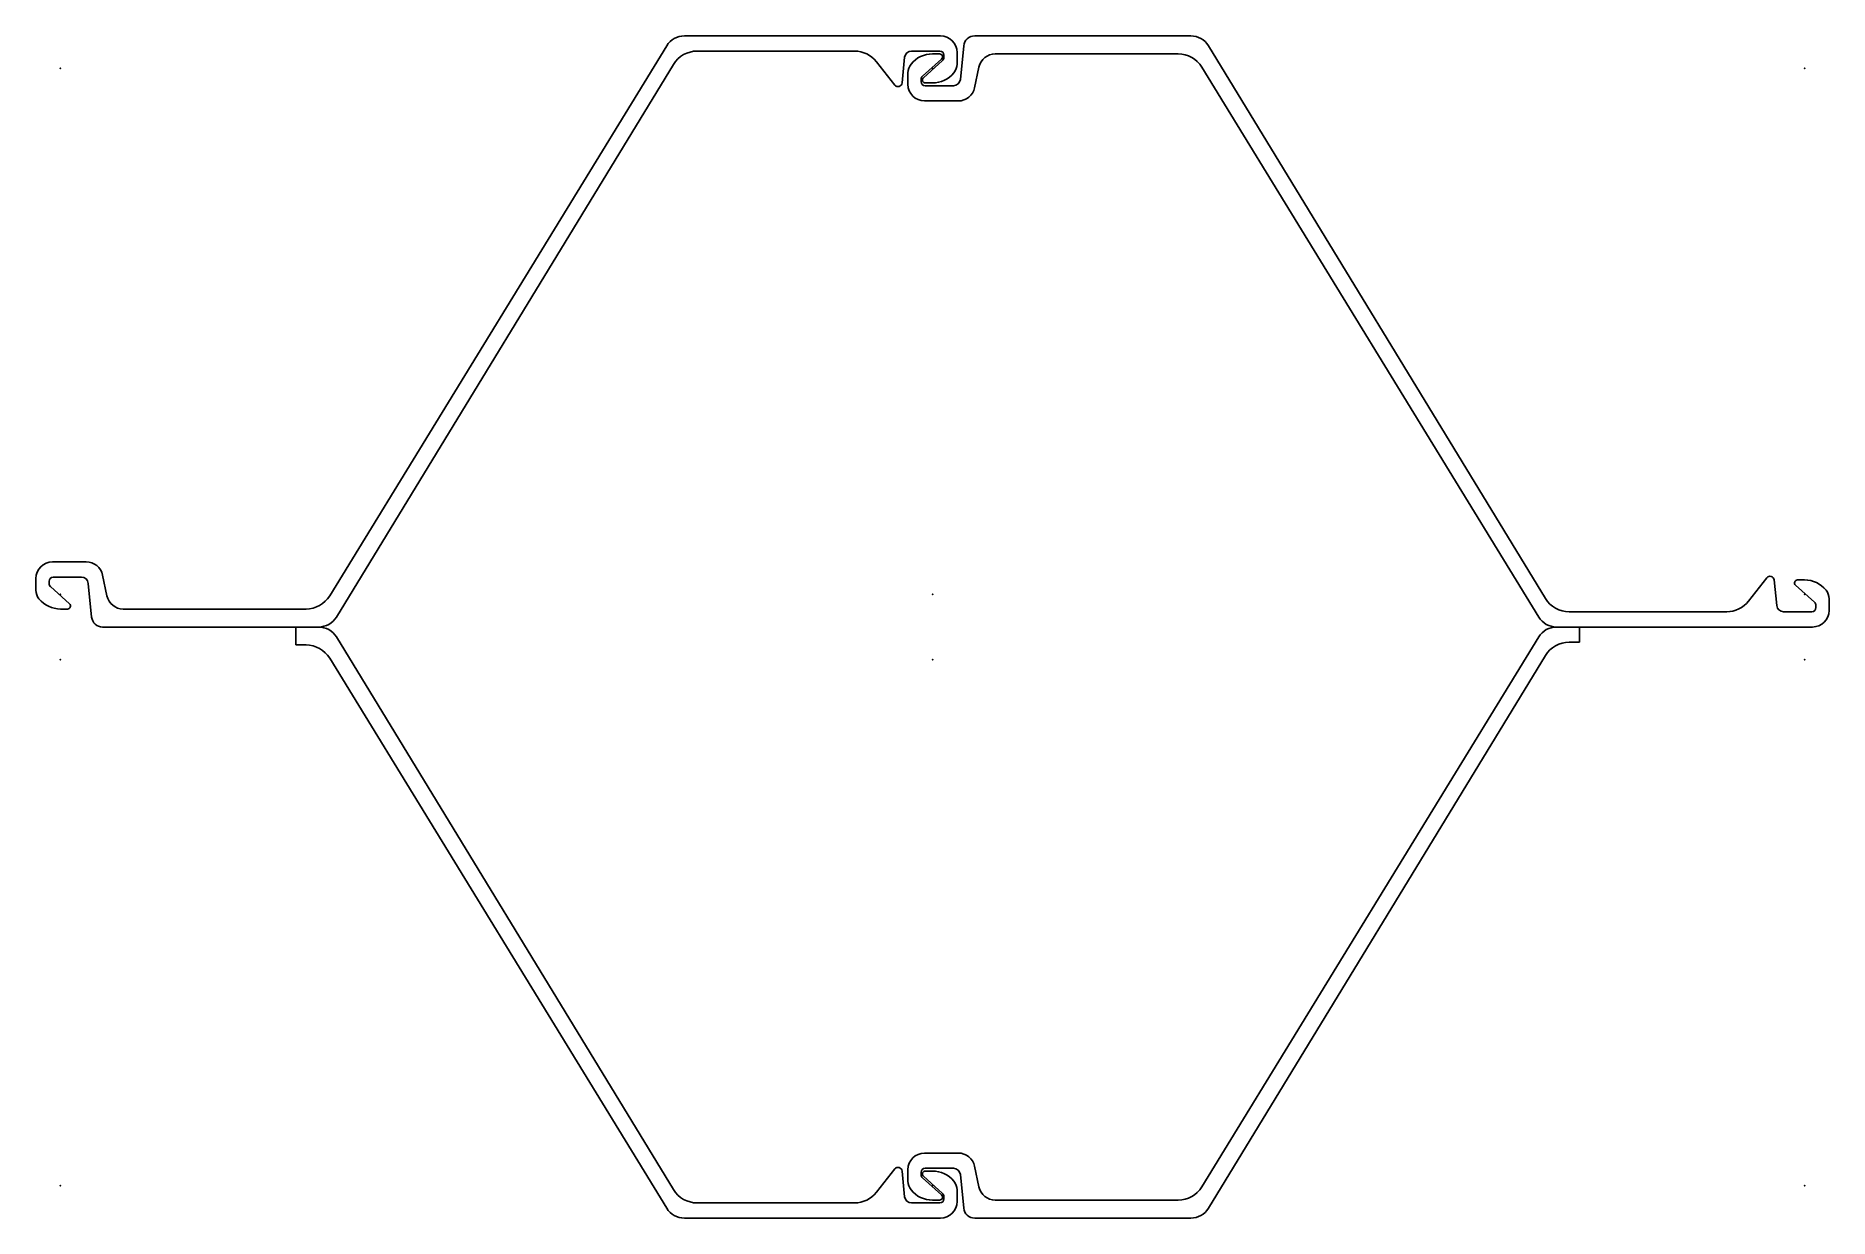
# Model space of a CAD drawing. Extents: x -18 to 1278, y -450 to 404.
import ezdxf

# ---------------------------------------------------------------- set-up
doc = ezdxf.new("R2010")
doc.units = 0
doc.header["$MEASUREMENT"] = 0
doc.layers.get('0').update_dxf_attribs({"color": 5, "linetype": 'CONTINUOUS'})

msp = doc.modelspace()

# ---------------------------------------------------------------- linework, layer by layer
at = {"linetype": 'Continuous'}
for p, q in [((450.76041, 403.5), (635.75, 403.5)), ((816.57849, 403.5), (660.49988, 403.5)), ((194.51227, -0.94999), (437.97079, 396.33749)), ((573.7467, 392.5), (459.92871, 392.5)), ((635.25, 392.5), (614.86462, 392.5)), ((635.11981, 390.5), (629.99939, 390.5)), ((638.25, 387.866), (638.25, 389.5)), ((647.75, 391.5), (647.75, 383.17963)), ((652.53961, 396.29602), (650.11023, 372.00247)), ((675.32654, 390.5), (807.45947, 390.5)), ((1072.85352, -2.91339), (829.38483, 396.31003)), ((442.85355, 382.91339), (199.38484, -16.31004)), ((602.6969, 367.99081), (589.48566, 384.84042)), ((609.88947, 387.99783), (608.04279, 369.54318)), ((612.25, 376.82037), (612.25, 368.5)), ((636.5448, 386.78687), (622.74298, 374.36377)), ((623.4552, 373.21313), (637.25702, 385.63623)), ((660.401, 366.00403), (663.58899, 380.99597)), ((824.51227, 380.94998), (1067.97083, -16.33749)), ((621.75, 370.5), (621.75, 372.134)), ((645.13507, 367.5), (624.75, 367.5)), ((630.00061, 369.5), (624.88019, 369.5)), ((624.25, 356.5), (648.66345, 356.5)), ((-5.75, 23.5), (18.66345, 23.5)), ((30.40101, 13.99596), (33.58899, -0.99596)), ((-17.75, 3.17961), (-17.75, 11.5)), ((-8.25, 9.5), (-8.25, 7.86598)), ((6.54478, -6.78687), (-7.25702, 5.63622)), ((15.13506, 12.5), (-5.25, 12.5)), ((22.5396, -16.29603), (20.11025, 7.99752)), ((1232.6969, 12.00918), (1219.4856, -4.84041)), ((1239.88953, -7.99784), (1238.04285, 10.45682)), ((1253.4552, 6.78687), (1267.25708, -5.63622)), ((1260.00061, 10.5), (1254.88025, 10.5)), ((5.11979, -10.5), (-0.00063, -10.5)), ((45.32655, -10.5), (177.45947, -10.5)), ((1203.7467, -12.5), (1089.92871, -12.5)), ((1265.25, -12.5), (1244.86462, -12.5)), ((1268.25, -7.86598), (1268.25, -9.5)), ((1277.75, -11.5), (1277.75, -3.17961)), ((186.57846, -23.5), (30.4999, -23.5)), ((170, -36.5), (170, -23.5)), ((170, -23.5), (186.57846, -23.5)), ((1080.76038, -23.5), (1097.35999, -23.5)), ((1080.76038, -23.5), (1265.75, -23.5)), ((1097.35999, -23.5), (1097.35999, -34.5)), ((177.45947, -36.5), (170, -36.5)), ((442.85355, -429.91339), (199.38484, -30.68996)), ((824.51227, -427.94998), (1067.97083, -30.66251)), ((1089.92871, -34.5), (1097.35999, -34.5)), ((194.51227, -46.05001), (437.97079, -443.33749)), ((1072.85352, -44.08661), (829.38483, -443.31003)), ((624.25, -403.5), (648.66345, -403.5)), ((645.13507, -414.5), (624.75, -414.5)), ((660.401, -413.00403), (663.58899, -427.99597)), ((602.6969, -414.99081), (589.48566, -431.84042)), ((609.88947, -434.99783), (608.04279, -416.54318)), ((612.25, -423.82037), (612.25, -415.5)), ((621.75, -417.5), (621.75, -419.134)), ((636.5448, -433.78687), (622.74298, -421.36377)), ((623.4552, -420.21313), (637.25702, -432.63623)), ((630.00061, -416.5), (624.88019, -416.5)), ((652.53961, -443.29602), (650.11023, -419.00247)), ((573.7467, -439.5), (459.92871, -439.5)), ((635.25, -439.5), (614.86462, -439.5)), ((635.11981, -437.5), (629.99939, -437.5)), ((638.25, -434.866), (638.25, -436.5)), ((647.75, -438.5), (647.75, -430.17963)), ((675.32654, -437.5), (807.45947, -437.5)), ((450.76041, -450.5), (635.75, -450.5)), ((816.57849, -450.5), (660.49988, -450.5))]:
    msp.add_line(p, q, dxfattribs=at)
for centre, radius, start, end in [((450.76041, 388.5), 15, 90, 148.49997), ((635.75, 391.5), 12, 0, 90), ((660.49988, 395.5), 8, 90, 174.28945), ((816.57849, 388.5), 15, 31.3772, 90), ((459.92871, 372.5), 20, 90, 148.62282), ((573.7467, 372.5), 20, 38.09889, 90), ((614.86462, 387.5), 5, 90, 174.28579), ((629.99939, 370.5), 20, 90, 140.80217), ((635.11981, 388.37), 2.13, 311.99063, 90), ((635.25, 389.5), 3, 0, 90), ((675.32654, 378.5), 12, 90, 167.99496), ((807.45947, 370.5), 20, 31.50004, 90), ((622.25, 376.82037), 10, 140.8049, 180), ((630.00061, 389.5), 20, 270, 320.80217), ((635.25, 387.866), 3, 311.99046, 0), ((637.75, 383.17963), 10, 320.8049, 0), ((605.05774, 369.84189), 3, 218.09909, 354.28558), ((624.25, 368.5), 12, 180, 270), ((624.75, 372.134), 3, 131.99046, 180), ((624.75, 370.5), 3, 180, 270), ((624.88019, 371.63), 2.13, 131.99063, 270), ((645.13507, 372.5), 5, 270, 354.28927), ((648.66345, 368.5), 12, 270, 347.99496), ((-5.75, 11.5), 12, 90, 180), ((18.66345, 11.5), 12, 12.00496, 90), ((1235.05774, 10.15812), 3, 5.71429, 141.90111), ((-7.75, 3.17961), 10, 180, 219.19497), ((-5.25, 9.5), 3, 90, 180), ((-5.25, 7.86598), 3, 180, 228.00944), ((15.13506, 7.5), 5, 5.71059, 90), ((1254.88025, 8.37), 2.13, 90, 228.00821), ((1260.00061, -9.5), 20, 39.19779, 90), ((1267.75, -3.17961), 10, 0, 39.19497), ((-0.00063, 9.5), 20, 219.19783, 270), ((5.11979, -8.37), 2.13, 270, 48.00944), ((45.32655, 1.5), 12, 192.00496, 270), ((177.45947, 9.5), 20, 270, 328.49995), ((1089.92871, 7.5), 20, 211.37713, 270), ((1203.7467, 7.5), 20, 270, 321.90103), ((1244.86462, -7.5), 5, 185.71439, 270), ((1265.25, -9.5), 3, 270, 0), ((1265.75, -11.5), 12, 270, 0), ((1265.25, -7.86598), 3, 0, 48.00865), ((30.4999, -15.5), 8, 185.71059, 270), ((186.57846, -8.5), 15, 270, 328.62285), ((186.57846, -38.5), 15, 31.37715, 90), ((1080.76038, -8.5), 15, 211.50013, 270), ((1080.76038, -38.5), 15, 90, 148.49987), ((177.45947, -56.5), 20, 31.50005, 90), ((1089.92871, -54.5), 20, 90, 148.62288), ((605.05774, -416.84189), 3, 5.71442, 141.90091), ((624.25, -415.5), 12, 90, 180), ((624.75, -417.5), 3, 90, 180), ((645.13507, -419.5), 5, 5.71073, 90), ((648.66345, -415.5), 12, 12.00504, 90), ((622.25, -423.82037), 10, 180, 219.1951), ((624.75, -419.134), 3, 180, 228.00954), ((624.88019, -418.63), 2.13, 90, 228.00937), ((630.00061, -436.5), 20, 39.19783, 90), ((637.75, -430.17963), 10, 0, 39.1951), ((459.92871, -419.5), 20, 211.37718, 270), ((573.7467, -419.5), 20, 270, 321.90111), ((614.86462, -434.5), 5, 185.71421, 270), ((629.99939, -417.5), 20, 219.19783, 270), ((635.11981, -435.37), 2.13, 270, 48.00937), ((635.25, -436.5), 3, 270, 0), ((635.75, -438.5), 12, 270, 0), ((635.25, -434.866), 3, 0, 48.00954), ((675.32654, -425.5), 12, 192.00504, 270), ((807.45947, -417.5), 20, 270, 328.49996), ((450.76041, -435.5), 15, 211.50003, 270), ((660.49988, -442.5), 8, 185.71055, 270), ((816.57849, -435.5), 15, 270, 328.6228)]:
    msp.add_arc(centre, radius, start, end, dxfattribs=at)
for p in [(0, 380), (630, 380), (1260, 380), (0, 0), (630, 0), (1260, 0), (0, -47), (630, -47), (630, -47), (1260, -47), (0, -427), (630, -427), (630, -427), (1260, -427)]:
    msp.add_point(p, dxfattribs=at)

doc.saveas('drawing.dxf')
